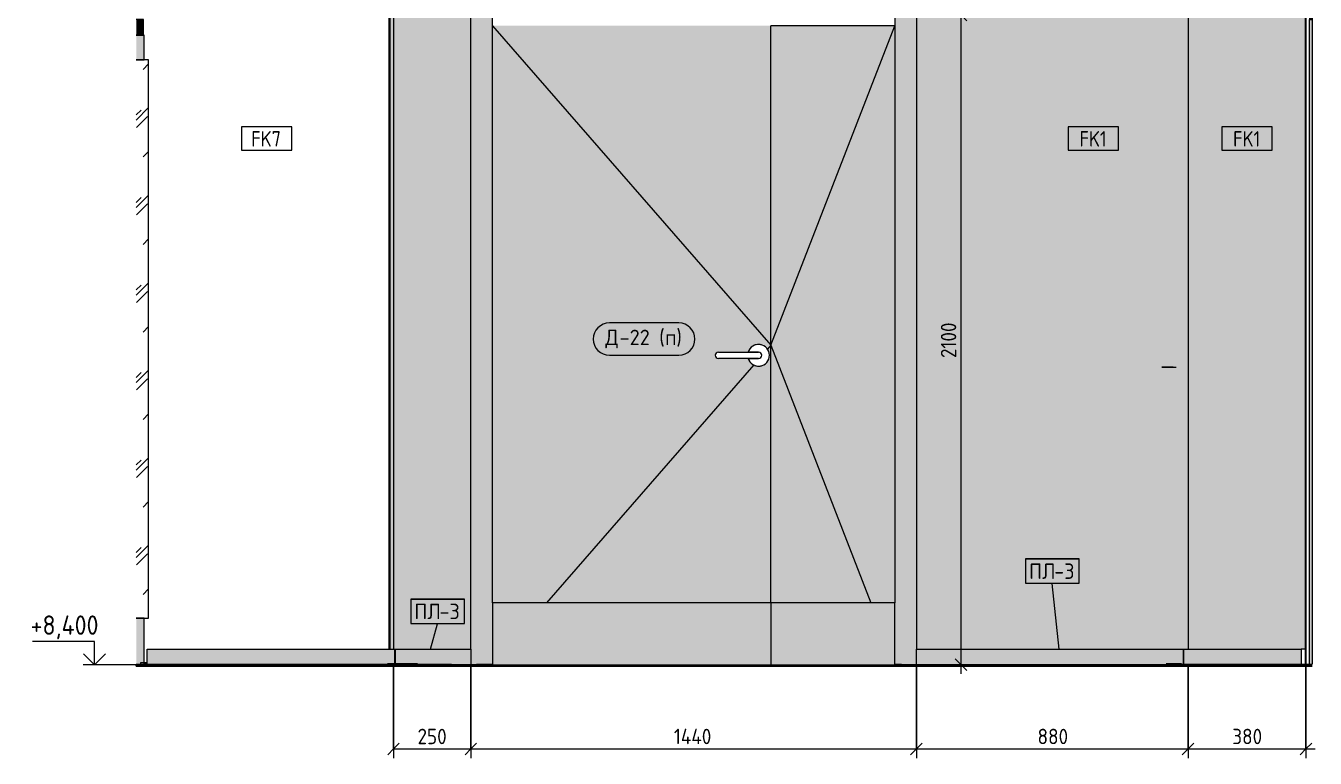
# Model space of a CAD drawing. Header units: millimetres. Extents: x 35124 to 170704, y -1987 to 12522.
# Drawn here: x 158498 to 162665, y 8098 to 10465 of the extents above; entities that cross this region are included whole.
import ezdxf

# ---------------------------------------------------------------- set-up
doc = ezdxf.new("R2010")
doc.units = ezdxf.units.MM
for name, color, linetype, lineweight in [('A-ANNO-DIMS', 7, 'Continuous', 9), ('A-ANNO-DIMS-25', 7, 'Continuous', 9), ('A-DETL', 7, 'Continuous', 9), ('A-DOOR', 7, 'Continuous', 9), ('A-DOOR-4', 7, 'Continuous', 18), ('A-DOOR-FRAM-1', 7, 'Continuous', 9), ('A-DOOR-FRAM-2', 7, 'Continuous', 18), ('A-DOOR-IDEN', 7, 'Continuous', 9), ('A-FLOR', 7, 'Continuous', 9), ('A-GENM', 7, 'Continuous', 9), ('A-GENM-IDEN', 7, 'Continuous', 9), ('A-GLAZ-CWMG', 7, 'Continuous', 9), ('A-WALL-IDEN', 7, 'Continuous', 9), ('A-WALL-PATT', 7, 'Continuous', 9), ('G-ANNO-DIMS', 7, 'Continuous', 9), ('G-ANNO-DIMS-1', 7, 'Continuous', 20), ('I-WALL', 7, 'Continuous', 9), ('Q-SPCQ', 7, 'Continuous', 9), ('Ограждение', 7, 'Continuous', 9), ('Поручни', 7, 'Continuous', 9)]:
    doc.layers.add(name, color=color, linetype=linetype, lineweight=lineweight)
for name, color, linetype, lineweight, true_color in [('A-DETL-GENF-1', 7, 'Continuous', 9, 0xffffff), ('A-DOOR-GLAZ', 7, 'Continuous', 9, 0x8080ff), ('A-FLOR-1', 7, 'Continuous', 9, 0x787878), ('A-FLOR-FNSH-1', 7, 'Continuous', 30, 0x3c3c3c), ('A-WALL-4', 7, 'Continuous', 30, 0x3c3c3c), ('Q-SPCQ-3', 1, 'Continuous', 9, 0xff0000)]:
    doc.layers.add(name, color=color, linetype=linetype, lineweight=lineweight, true_color=true_color)
doc.styles.add('GOST Common_1', font='GOST_Common.ttf', dxfattribs={"height": 50})
doc.styles.add('GOST Common_2', font='GOST_Common.ttf', dxfattribs={"width": 0.9, "height": 50})
doc.styles.add('ISOCPEUR_1', font='isocpeur.ttf', dxfattribs={"width": 0.9, "height": 62.5})
doc.styles.add('ISOCPEUR_2', font='isocpeur.ttf', dxfattribs={"width": 0.9, "height": 50})
doc.dimstyles.new('ISO-2_0_0_9К_Средний_округл2', dxfattribs={"dimscale": 304.8, "dimtxt": 49.799059, "dimasz": 0.123031, "dimexe": 0.098425, "dimexo": 0, "dimgap": 0, "dimtad": 1, "dimdec": 0, "dimrnd": 10, "dimzin": 0, "dimdsep": 46, "dimtxsty": 'ISOCPEUR_2', "dimblk1": 'OBLIQUE', "dimblk2": 'OBLIQUE', "dimsah": 1, "dimcen": 0.09, "dimdle": 0.098425, "dimazin": 0, "dimtfac": 1, "dimtdec": 4, "dimtix": 1, "dimtmove": 0, "dimatfit": 3, "dimfxl": 1, "dimtvp": 1, "dimtolj": 1, "dimtzin": 0, "dimarcsym": 2})

# ---------------------------------------------------------------- blocks, each defined once
blk = doc.blocks.new('110_Дверь_СКБ_2Ст - Д-1 Лестничная клетка EIS60-24319353-Развертка 3_19-2')
at = {"layer": 'A-DOOR-FRAM-1'}
for points in [[(-7900, 10485), (-7900, 10500), (-7908, 10500), (-7908, 10485)], [(-7900, 8402), (-7900, 8402), (-7900, 10485), (-7908, 10485), (-7908, 8402), (-7900.2, 8402)], [(-7900, 8402), (-7899.8, 8402), (-7900, 8637)]]:
    blk.add_hatch(color=256, dxfattribs=at).paths.add_polyline_path(points)
for p, q in [((-7908, 8402), (-7908, 10485)), ((-7900, 10485), (-7900, 8402)), ((-7900, 10485), (-7900, 8402))]:
    blk.add_line(p, q, dxfattribs=at)
at = {"layer": 'A-DOOR-FRAM-2'}
for p, q in [((-7908, 10555), (-7908, 10485)), ((-7900, 10555), (-7908, 10555)), ((-7900, 10485), (-7900, 10555)), ((-7908, 10485), (-7900, 10485)), ((-7899.8, 10500), (-7900, 10500)), ((-7900, 10500), (-7900, 10485)), ((-7900, 10485), (-7899.8, 10485))]:
    blk.add_line(p, q, dxfattribs=at)
blk = doc.blocks.new('Плинтус - Плинтус темный _ст_школа_-33411473-Развертка 3_19-2')
at = {"layer": 'A-GENM'}
for p, q in [((-10865, 8450), (-10864, 8450)), ((-10864, 8450), (-10864, 8402))]:
    blk.add_line(p, q, dxfattribs=at)
blk = doc.blocks.new('Плинтус - Плинтус темный _ст_школа_-33411438-Развертка 3_19-2')
at = {"layer": 'A-GENM'}
blk.add_hatch(color=256, dxfattribs=at).paths.add_polyline_path([(-10619, 8400), (-10619, 8450), (-10864, 8450), (-10864, 8402), (-10681.9, 8402), (-10681.9, 8400)])
for p, q in [((-10864, 8450), (-10619, 8450)), ((-10619, 8450), (-10619, 8400))]:
    blk.add_line(p, q, dxfattribs=at)
blk = doc.blocks.new('Плинтус - Плинтус темный _ст_школа_-33411403-Развертка 3_19-2')
at = {"layer": 'A-GENM'}
blk.add_hatch(color=256, dxfattribs=at).paths.add_polyline_path([(-8371.9, 8400), (-8371.9, 8402), (-8315.5, 8402), (-8315.5, 8450), (-9179, 8450), (-9179, 8400), (-8374.8, 8400)])
for p, q in [((-9179, 8450), (-8315.5, 8450)), ((-9179, 8400), (-9179, 8450))]:
    blk.add_line(p, q, dxfattribs=at)
blk = doc.blocks.new('Плинтус - Плинтус темный _ст_школа_-32863987-Развертка 3_19-2')
at = {"layer": 'A-GENM'}
blk.add_line((-8315.5, 8402), (-8315.5, 8450), dxfattribs=at)
blk = doc.blocks.new('Плинтус - Плинтус темный _ст_школа_-33411368-Развертка 3_19-2')
at = {"layer": 'A-GENM'}
blk.add_hatch(color=256, dxfattribs=at).paths.add_polyline_path([(-8300, 8402), (-7935, 8402), (-7935, 8450), (-8315.5, 8450), (-8315.5, 8402), (-8301, 8402)])
for q in [(-7935, 8450), (-8315.5, 8402)]:
    blk.add_line((-8315.5, 8450), q, dxfattribs=at)
blk = doc.blocks.new('Плинтус - Плинтус темный _ст_школа_-33411333-Развертка 3_19-2')
at = {"layer": 'A-GENM'}
for p, q in [((-7920, 8450), (-7935, 8450)), ((-7935, 8450), (-7935, 8402)), ((-7920, 8450), (-7920, 8402))]:
    blk.add_line(p, q, dxfattribs=at)
blk = doc.blocks.new('Дистанционный пожарный извещатель - Монтируемые на перекрытии-30348713-Развертка 3_19-2')
at = {"layer": 'Q-SPCQ'}
for p, q in [((-8349.2, 9361.6), (-8385.5, 9361.6)), ((-8385.5, 9361.6), (-8349.2, 9361.6)), ((-8349.2, 9361.6), (-8339.2, 9361.6)), ((-8349.2, 9361.6), (-8339.2, 9361.6))]:
    blk.add_line(p, q, dxfattribs=at)
blk = doc.blocks.new('Прямоугольный импост - 50 x 70 мм-32306832-Развертка 3_19-2')
at = {"layer": 'A-GLAZ-CWMG'}
blk.add_hatch(color=256, dxfattribs=at).paths.add_polyline_path([(-9179, 8400), (-9179, 10500), (-9249, 10500), (-9249, 8402), (-9226.6, 8402), (-9226.6, 8400)])
blk.add_line((-9249, 10500), (-9249, 10465), dxfattribs=at)
blk = doc.blocks.new('Дверь_Витражная_остекление_ - ДВН_ДАО_Главный вход_1200 в свету Д-22 _п_-32306833-Развертка 3_19-2')
at = {"layer": 'A-DOOR'}
h = blk.add_hatch(color=256, dxfattribs=at)
h.paths.add_polyline_path([(-10549, 8600), (-9649, 8600), (-9649, 10465), (-10549, 10465), (-10549, 9363.7)])
h.paths.add_polyline_path([(-9689, 9365), (-9698.1, 9366.2), (-9706.5, 9369.7), (-9713.7, 9375.3), (-9719.3, 9382.5), (-9722.7, 9390), (-9820, 9390.1), (-9822.1, 9390.5), (-9824.2, 9391.5), (-9826.5, 9393.5), (-9827.8, 9395.5), (-9828.7, 9397.4), (-9828.9, 9400.7), (-9828.7, 9402.6), (-9827.3, 9405.4), (-9825.9, 9407.2), (-9823, 9409.1), (-9821.6, 9409.7), (-9817.3, 9410), (-9722.5, 9410), (-9718.9, 9418.3), (-9713.2, 9425.3), (-9705.9, 9430.7), (-9697.5, 9434), (-9688.5, 9435), (-9679.5, 9433.7), (-9671.2, 9430.1), (-9663.8, 9424.2), (-9658.6, 9417.3), (-9655.2, 9409), (-9654, 9400), (-9655.2, 9390.9), (-9658.7, 9382.5), (-9664.3, 9375.3), (-9671.5, 9369.7), (-9679.9, 9366.2), (-9689, 9365)])
blk.add_hatch(color=256, dxfattribs=at).paths.add_polyline_path([(-9325, 8600), (-9249, 8600), (-9249, 10465), (-9649, 10465), (-9649, 8600), (-9344.6, 8600)])
for p, q in [((-10549, 10465), (-9649, 9432.5)), ((-9249, 10465), (-9649, 10465)), ((-9649, 8600), (-9649, 10465)), ((-9249, 10465), (-9249, 8600)), ((-9649, 9432.5), (-9660.3, 9419.6)), ((-9819, 9410), (-9689, 9410)), ((-9689, 9390), (-9819, 9390)), ((-9689, 9410), (-9722.5, 9410)), ((-9722.5, 9390), (-9689, 9390)), ((-9655.2, 9409.1), (-9655.2, 9409.1)), ((-9704.5, 9368.8), (-10374.7, 8600))]:
    blk.add_line(p, q, dxfattribs=at)
for centre, radius, start, end in [((-9689, 9400), 35, 0, 163.3985), ((-9689, 9400), 35, 134.3418, 141.4195), ((-9689, 9400), 35, 119.4148, 126.4457), ((-9689, 9400), 35, 104.4879, 111.4595), ((-9689, 9400), 35, 90, 96.4553), ((-9689, 9400), 35, 75, 81.4233), ((-9689, 9400), 35, 59.3643, 60), ((-9819, 9400), 10, 90, 270), ((-9689, 9400), 35, 196.6015, 0), ((-9689, 9400), 35, 149.2688, 156.3845), ((-9689, 9400), 35, 203.6155, 210.7312), ((-9689, 9400), 35, 218.5805, 225.6582), ((-9689, 9400), 10, 270, 90), ((-9689, 9400), 10, 270, 90), ((-9689, 9400), 35, 233.5543, 240.5852), ((-9689, 9400), 35, 248.5405, 255.5121), ((-9689, 9400), 35, 263.5447, 270), ((-9689, 9400), 35, 278.5767, 285), ((-9689, 9400), 35, 300, 300.6357)]:
    blk.add_arc(centre, radius, start, end, dxfattribs=at)
blk = doc.blocks.new('Прямоугольный импост - 50 x 70 мм-32306835-Развертка 3_19-2')
at = {"layer": 'A-GLAZ-CWMG'}
blk.add_hatch(color=256, dxfattribs=at).paths.add_polyline_path([(-10600.7, 8400), (-10600.7, 8402), (-10549, 8402), (-10549, 10500), (-10619, 10500), (-10619, 8400)])
blk.add_line((-10549, 8600), (-10549, 10500), dxfattribs=at)
blk = doc.blocks.new('Дверь_Витражная_остекление_ - В-18-32468702-Развертка 3_19-2')
at = {"layer": 'A-DOOR'}
blk.add_hatch(color=256, dxfattribs=at).paths.add_polyline_path([(-11697, 10435), (-11677, 10435), (-11677, 10485), (-11700.4, 10485), (-11700.4, 10435), (-11700, 10435)])
h = blk.add_hatch(color=256, dxfattribs=at)
h.paths.add_polyline_path([(-11695.7, 8400), (-11674.5, 8400), (-11674.5, 8550), (-11700.4, 8550), (-11700.4, 8400), (-11697, 8400)])
h.paths.add_polyline_path([(-11690, 10355), (-11674.5, 10355), (-11674.5, 10435), (-11700.4, 10435), (-11700.4, 10355), (-11697, 10355)])
h = blk.add_hatch(dxfattribs=at)
h.set_pattern_fill('FP_29', color=256, style=0, pattern_type=2)
h.set_pattern_definition([(45, (-9506.2, 25), (-70.7107, 70.7107), [50, -150]), (45, (-9556.2, 0), (-70.7107, 70.7107), [150, -50]), (45, (-9456.2, -25), (-70.7107, 70.7107), [50, -150])])
h.paths.add_polyline_path([(-11700.4, 8550), (-11660.5, 8550), (-11660.5, 10355), (-11700.4, 10355), (-11700.4, 8879.2)])
at = {"layer": 'A-DOOR-4'}
for p, q in [((-11677, 10485), (-11700.4, 10485)), ((-11677, 10435), (-11677, 10485)), ((-11674.5, 10435), (-11700.4, 10435)), ((-11700.4, 10435), (-11677, 10435)), ((-11674.5, 10355), (-11674.5, 10435)), ((-11700.4, 10355), (-11674.5, 10355)), ((-11674.5, 8550), (-11700.4, 8550)), ((-11674.5, 8400), (-11674.5, 8550)), ((-11700.4, 8400), (-11674.5, 8400))]:
    blk.add_line(p, q, dxfattribs=at)
at = {"layer": 'A-DOOR-GLAZ'}
for p, q in [((-11660.5, 10355), (-11700.4, 10355)), ((-11660.5, 8550), (-11660.5, 10355)), ((-11700.4, 8550), (-11660.5, 8550))]:
    blk.add_line(p, q, dxfattribs=at)
blk = doc.blocks.new('Ограждение - Ограждение-32882207-Развертка 3_19-2')
at = {"layer": 'Ограждение'}
blk.add_hatch(color=256, dxfattribs=at).paths.add_polyline_path([(-11667, 8400), (-11667, 8406.3), (-11674.5, 8406.3), (-11674.5, 8400), (-11669, 8400)])
at = {"layer": 'Поручни'}
for p, q in [((-11667, 8406.3), (-11687, 8406.3)), ((-11687, 8406.3), (-11687, 8400)), ((-11687, 8400), (-11667, 8400)), ((-11667, 8400), (-11667, 8406.3))]:
    blk.add_line(p, q, dxfattribs=at)
blk = doc.blocks.new('Плинтус - Плинтус темный _ст_школа_-33411527-Развертка 3_19-2')
at = {"layer": 'A-GENM'}
blk.add_hatch(color=256, dxfattribs=at).paths.add_polyline_path([(-10869, 8402), (-10865, 8402), (-10865, 8450), (-11665.6, 8450), (-11665.6, 8402), (-10879.5, 8402)])
for p, q in [((-11665.6, 8450), (-10865, 8450)), ((-11665.6, 8402), (-11665.6, 8450)), ((-10865, 8402), (-10865, 8450))]:
    blk.add_line(p, q, dxfattribs=at)
blk = doc.blocks.new('Высотные отметки - Стрелка_Верх-17668718-Развертка 3_19-2')
at = {"layer": 'G-ANNO-DIMS'}
for p, q in [((-11820.3, 11875), (-12020.3, 11875)), ((-11820.3, 11800), (-11820.3, 11875)), ((-11782.4, 11800), (-11857.4, 11800))]:
    blk.add_line(p, q, dxfattribs=at)
at = {"layer": 'G-ANNO-DIMS-1'}
for q in [(-11855.7, 11835.4), (-11785, 11835.4)]:
    blk.add_line((-11820.3, 11800), q, dxfattribs=at)
blk = doc.blocks.new('DIMBLOCK139-Развертка 3_19-2')
at = {"layer": 'A-ANNO-DIMS-25'}
for p, q in [((159686.2, 8400), (159686.2, 8097.7)), ((159686.2, 8127.7), (159686.2, 8400)), ((159936.2, 8400), (159936.2, 8097.7)), ((159936.2, 8127.7), (159936.2, 8400)), ((159686.2, 8127.7), (159936.2, 8127.7))]:
    blk.add_line(p, q, dxfattribs=at)
at = {"layer": 'A-ANNO-DIMS-25', "lineweight": 20}
for p, q in [((159686.2, 8127.7), (159667.5, 8109)), ((159686.2, 8127.7), (159705, 8146.5)), ((159936.2, 8127.7), (159917.5, 8109)), ((159936.2, 8127.7), (159955, 8146.5))]:
    blk.add_line(p, q, dxfattribs=at)
at = {"layer": 'A-ANNO-DIMS-25', "color": 0, "insert": (159763.8, 8193), "char_height": 50, "width": 113.772, "attachment_point": 1, "line_spacing_factor": 1.149209, "style": 'ISOCPEUR_2'}
blk.add_mtext('250', dxfattribs=at)
blk = doc.blocks.new('_Oblique')
at = {"color": 0, "linetype": 'ByBlock', "lineweight": -2}
blk.add_line((-0.5, -0.5), (0.5, 0.5), dxfattribs=at)
blk = doc.blocks.new('DIMBLOCK140-Развертка 3_19-2')
at = {"layer": 'A-ANNO-DIMS-25'}
for p, q in [((159936.2, 8400), (159936.2, 8097.7)), ((159936.2, 8127.7), (159936.2, 8400)), ((161376.2, 8400), (161376.2, 8097.7)), ((161376.2, 8127.7), (161376.2, 8400)), ((159936.2, 8127.7), (161376.2, 8127.7))]:
    blk.add_line(p, q, dxfattribs=at)
at = {"layer": 'A-ANNO-DIMS-25', "lineweight": 20}
for p, q in [((159936.2, 8127.7), (159917.5, 8109)), ((159936.2, 8127.7), (159955, 8146.5)), ((161376.2, 8127.7), (161357.5, 8109)), ((161376.2, 8127.7), (161395, 8146.5))]:
    blk.add_line(p, q, dxfattribs=at)
at = {"layer": 'A-ANNO-DIMS-25', "color": 0, "insert": (160592.5, 8193), "char_height": 50, "width": 152.845, "attachment_point": 1, "line_spacing_factor": 1.149209, "style": 'ISOCPEUR_2'}
blk.add_mtext('1440', dxfattribs=at)
blk = doc.blocks.new('DIMBLOCK141-Развертка 3_19-2')
at = {"layer": 'A-ANNO-DIMS-25'}
for p, q in [((161376.2, 8400), (161376.2, 8097.7)), ((161376.2, 8127.7), (161376.2, 8400)), ((162254.2, 8400), (162254.2, 8097.7)), ((162254.2, 8127.7), (162254.2, 8400)), ((161376.2, 8127.7), (162254.2, 8127.7))]:
    blk.add_line(p, q, dxfattribs=at)
at = {"layer": 'A-ANNO-DIMS-25', "lineweight": 20}
for p, q in [((161376.2, 8127.7), (161357.5, 8109)), ((161376.2, 8127.7), (161395, 8146.5)), ((162254.2, 8127.7), (162235.5, 8109)), ((162254.2, 8127.7), (162273, 8146.5))]:
    blk.add_line(p, q, dxfattribs=at)
at = {"layer": 'A-ANNO-DIMS-25', "color": 0, "insert": (161767.8, 8193), "char_height": 50, "width": 113.772, "attachment_point": 1, "line_spacing_factor": 1.149209, "style": 'ISOCPEUR_2'}
blk.add_mtext('880', dxfattribs=at)
blk = doc.blocks.new('DIMBLOCK142-Развертка 3_19-2')
at = {"layer": 'A-ANNO-DIMS-25'}
for p, q in [((162254.2, 8400), (162254.2, 8097.7)), ((162254.2, 8127.7), (162254.2, 8400)), ((162635.2, 8400), (162635.2, 8097.7)), ((162635.2, 8127.7), (162635.2, 8400)), ((162254.2, 8127.7), (162665.2, 8127.7))]:
    blk.add_line(p, q, dxfattribs=at)
at = {"layer": 'A-ANNO-DIMS-25', "lineweight": 20}
for p, q in [((162254.2, 8127.7), (162235.5, 8109)), ((162254.2, 8127.7), (162273, 8146.5)), ((162635.2, 8127.7), (162616.5, 8109)), ((162635.2, 8127.7), (162654, 8146.5))]:
    blk.add_line(p, q, dxfattribs=at)
at = {"layer": 'A-ANNO-DIMS-25', "color": 0, "insert": (162397.3, 8193), "char_height": 50, "width": 113.772, "attachment_point": 1, "line_spacing_factor": 1.149209, "style": 'ISOCPEUR_2'}
blk.add_mtext('380', dxfattribs=at)
blk = doc.blocks.new('Mark Reiling - Mark Reiling-26174330-Развертка 3_19-2')
at = {"layer": 'A-GENM-IDEN'}
for p, q in [((-8826.5, 8742.2), (-8826.5, 8663.4)), ((-8826.5, 8742.2), (-8653, 8742.2)), ((-8653, 8742.2), (-8826.5, 8742.2)), ((-8826.5, 8742.2), (-8826.5, 8663.4)), ((-8653, 8663.4), (-8653, 8742.2)), ((-8653, 8663.4), (-8653, 8742.2)), ((-8826.5, 8663.4), (-8653, 8663.4)), ((-8826.5, 8663.4), (-8653, 8663.4))]:
    blk.add_line(p, q, dxfattribs=at)
blk = doc.blocks.new('М_стена_0001 - Типоразмер_без рамки-25382661-Развертка 3_19-2')
at = {"layer": 'A-WALL-IDEN'}
for p, q in [((-11197.3, 10138.1), (-11360.6, 10138.1)), ((-11360.6, 10138.1), (-11360.6, 10063.1)), ((-11197.3, 10063.1), (-11197.3, 10138.1)), ((-11360.6, 10063.1), (-11197.3, 10063.1))]:
    blk.add_line(p, q, dxfattribs=at)
blk = doc.blocks.new('DIMBLOCK146-Развертка 3_19-2')
at = {"layer": 'A-ANNO-DIMS-25', "lineweight": 20}
for p, q in [((161520.5, 10500), (161501.7, 10518.8)), ((161520.5, 10500), (161539.2, 10481.2)), ((161520.5, 8400), (161501.7, 8418.7)), ((161520.5, 8400), (161539.2, 8381.2))]:
    blk.add_line(p, q, dxfattribs=at)
at = {"layer": 'A-ANNO-DIMS-25'}
for p, q in [((161376.2, 10500), (161550.5, 10500)), ((161520.5, 10500), (161376.2, 10500)), ((161520.5, 8370), (161520.5, 10500)), ((161494, 8400), (161550.5, 8400)), ((161520.5, 8400), (161494, 8400))]:
    blk.add_line(p, q, dxfattribs=at)
at = {"layer": 'A-ANNO-DIMS-25', "color": 0, "insert": (161455.2, 9391.1), "char_height": 50, "width": 141.353, "attachment_point": 1, "rotation": 90, "line_spacing_factor": 1.149209, "style": 'ISOCPEUR_2'}
blk.add_mtext('2100', dxfattribs=at)
blk = doc.blocks.new('М_двери - Типоразмер_рамка-25223575-Развертка 3_19-2')
at = {"layer": 'A-DOOR-IDEN'}
for p, q in [((-9946.6, 9504.5), (-10171.4, 9504.5)), ((-10171.4, 9400.5), (-9946.6, 9400.5))]:
    blk.add_line(p, q, dxfattribs=at)
for centre, start, end in [((-10171.4, 9452.5), 90, 270), ((-9946.6, 9452.5), 270, 90)]:
    blk.add_arc(centre, 52, start, end, dxfattribs=at)

msp = doc.modelspace()

# ---------------------------------------------------------------- hatches: boundary and pattern name
at = {"layer": 'A-DETL-GENF-1'}
for points in [[(160755.1362, 8400), (160906.2311, 8400), (160906.2311, 8600), (160006.2311, 8600), (160006.2311, 8400), (160683.5329, 8400)], [(161298.6838, 8400), (161306.2311, 8400), (161306.2311, 8600), (160906.2311, 8600), (160906.2311, 8400), (161268.9295, 8400)]]:
    msp.add_hatch(color=256, dxfattribs=at).paths.add_polyline_path(points)
at = {"layer": 'A-FLOR'}
for points in [[(158888.2123, 8400), (159667.1555, 8400), (159667.1555, 8402), (158888.2123, 8402)], [(159803.7873, 8400), (159873.3285, 8400), (159873.3285, 8402), (159763.3052, 8402), (159763.3052, 8400), (159786.3661, 8400)], [(160006.2311, 8400), (160006.2311, 8402), (159954.4994, 8402), (159954.4994, 8400)], [(161328.5886, 8400), (161328.5886, 8402), (161306.2311, 8402), (161306.2311, 8400)], [(162233.2868, 8400), (162655.2311, 8400.0001), (162655.0348, 8402), (162233.2868, 8402)]]:
    msp.add_hatch(color=256, dxfattribs=at).paths.add_polyline_path(points)
at = {"layer": 'A-FLOR-1'}
for points in [[(158886.2315, 8395), (158886.2315, 8400), (158854.792, 8400), (158854.792, 8395), (158865.2315, 8395)], [(159675.7311, 8400), (159763.3052, 8400), (159763.3052, 8402), (159667.1555, 8402), (159667.1555, 8400), (159675.2311, 8400)], [(162233.2868, 8400), (162233.2868, 8402), (162183.2868, 8402), (162183.2868, 8400)]]:
    msp.add_hatch(color=256, dxfattribs=at).paths.add_polyline_path(points)
at = {"layer": 'A-WALL-PATT'}
h = msp.add_hatch(dxfattribs=at)
h.set_pattern_fill('FP_27', color=256, style=0, pattern_type=2)
h.set_pattern_definition([(0, (159672.6, 8400), (0, 3050), []), (90, (159672.6, 8400), (-1300, 8e-14), [])])
h.paths.add_polyline_path([(158875.2315, 10525), (158875.2315, 11800), (158865.2315, 11800), (158865.2315, 10525)])
h.paths.add_polyline_path([(158889.6099, 8402), (158889.6099, 8450), (159672.6402, 8450), (159672.6402, 11287.3397), (158886.2315, 11287.3397), (158886.2315, 10525), (158875.2315, 10525), (158875.2315, 10485), (158878.2315, 10485), (158878.2315, 10435), (158880.7315, 10435), (158880.7315, 10355), (158894.7315, 10355), (158894.7315, 8550), (158880.7315, 8550), (158880.7315, 8406.3368), (158888.2123, 8406.3368), (158888.2123, 8402)])
h.paths.add_polyline_path([(158886.2315, 11407.4054), (159672.6402, 11407.4054), (159672.6402, 11800), (158886.2315, 11800), (158886.2315, 11786.0245)])
h = msp.add_hatch(color=256, dxfattribs=at)
h.paths.add_polyline_path([(159691.2311, 8450), (159936.2311, 8450), (159936.2311, 11800), (159686.2311, 11800), (159686.2311, 8450), (159690.2311, 8450)])
h.paths.add_polyline_path([(162180.3943, 8450), (162254.2312, 8450), (162254.2312, 11800), (161376.2311, 11800), (161376.2311, 8450), (161705.3083, 8450)])
msp.add_hatch(color=256, dxfattribs=at).paths.add_polyline_path([(162254.2312, 8450), (162634.2311, 8450), (162634.2311, 11800), (162254.2312, 11800), (162254.2312, 8636.9514)])
at = {"layer": 'I-WALL'}
msp.add_hatch(color=256, dxfattribs=at).paths.add_polyline_path([(159675.2311, 8450), (159686.2311, 8450), (159686.2311, 11300), (159675.7311, 11300), (159675.7311, 11287.4187), (159675.2311, 11287.1795), (159675.2311, 8455.2741)])

# ---------------------------------------------------------------- linework, layer by layer
at = {"layer": 'A-DETL'}
for p, q in [((160906.2311, 9432.5), (161306.2311, 10465)), ((160906.2311, 9432.5), (161228.7493, 8600)), ((160906.2311, 8600), (160006.2311, 8600)), ((160006.2311, 8600), (160006.2311, 8400)), ((161306.2311, 8600), (160906.2311, 8600)), ((160906.2311, 8600), (160906.2311, 8400)), ((161306.2311, 8400), (161306.2311, 8600)), ((160006.2311, 8400), (160906.2311, 8400)), ((160906.2311, 8400), (161306.2311, 8400))]:
    msp.add_line(p, q, dxfattribs=at)
at = {"layer": 'A-FLOR'}
for p, q in [((158875.2315, 8400), (158875.2315, 8395)), ((160006.2311, 8400), (158886.2315, 8400)), ((158888.2123, 8402), (159667.1555, 8402)), ((159763.3052, 8402), (159873.3285, 8402)), ((159873.3285, 8402), (159873.3285, 8400)), ((159873.4819, 8400), (159873.4819, 8402)), ((159954.4994, 8402), (160006.2483, 8402)), ((159954.4994, 8400), (159954.4994, 8402)), ((161306.2247, 8402), (161328.5886, 8402)), ((162655.4803, 8400), (161306.2311, 8400)), ((161328.5886, 8402), (161328.5886, 8400)), ((162233.2868, 8402), (162655.4803, 8402))]:
    msp.add_line(p, q, dxfattribs=at)
at = {"layer": 'A-FLOR-FNSH-1'}
for p, q in [((158886.2315, 8400), (158854.792, 8400)), ((162655.4803, 8395), (158854.792, 8395)), ((158886.2315, 8394.715), (158886.2315, 8400)), ((159763.3052, 8402), (159667.1555, 8402)), ((159667.1555, 8402), (159667.1555, 8400)), ((159667.1555, 8400), (159763.3052, 8400)), ((159763.3052, 8400), (159763.3052, 8402)), ((162233.2868, 8402), (162183.2868, 8402)), ((162183.2868, 8402), (162183.2868, 8400)), ((162183.2868, 8400), (162233.2868, 8400)), ((162233.2868, 8400), (162233.2868, 8402))]:
    msp.add_line(p, q, dxfattribs=at)
at = {"layer": 'A-GENM-IDEN'}
for p, q in [((161837.9811, 8450), (161815.4811, 8662.3264)), ((159806.2311, 8450), (159828.7311, 8532.2528))]:
    msp.add_line(p, q, dxfattribs=at)
at = {"layer": 'A-WALL-4'}
for p, q in [((158855.2313, 8394.715), (158855.2313, 8400)), ((158855.2313, 8400), (158855.2313, 8394.715)), ((158875.2313, 8394.715), (158875.2313, 8400))]:
    msp.add_line(p, q, dxfattribs=at)
at = {"layer": 'G-ANNO-DIMS'}
msp.add_line((158992.4259, 8400), (158719.8647, 8400), dxfattribs=at)
at = {"layer": 'I-WALL'}
for p, q in [((162635.2311, 12270), (162635.2311, 8402)), ((159936.2311, 8450), (159936.2311, 11800)), ((161376.2311, 11800), (161376.2311, 8450)), ((162254.2312, 11800), (162254.2312, 8450)), ((159686.2311, 11300), (159686.2311, 8450)), ((159672.6402, 8450), (159672.6402, 11287.3397)), ((159675.2311, 8450), (159675.2311, 11287.4187)), ((162634.2311, 8402), (162634.2311, 10500))]:
    msp.add_line(p, q, dxfattribs=at)

# ---------------------------------------------------------------- block references
at = {"layer": 'A-DOOR'}
for name in ['Дверь_Витражная_остекление_ - В-18-32468702-Развертка 3_19-2', 'Дверь_Витражная_остекление_ - ДВН_ДАО_Главный вход_1200 в свету Д-22 _п_-32306833-Развертка 3_19-2']:
    msp.add_blockref(name, (170555.2311, 0), dxfattribs=at)
at = {"layer": 'A-DOOR-FRAM-1'}
msp.add_blockref('110_Дверь_СКБ_2Ст - Д-1 Лестничная клетка EIS60-24319353-Развертка 3_19-2', (170555.2311, 0), dxfattribs=at)
at = {"layer": 'A-DOOR-IDEN'}
msp.add_blockref('М_двери - Типоразмер_рамка-25223575-Развертка 3_19-2', (170555.2311, 0), dxfattribs=at)
at = {"layer": 'A-GENM'}
for name in ['Плинтус - Плинтус темный _ст_школа_-33411527-Развертка 3_19-2', 'Плинтус - Плинтус темный _ст_школа_-33411473-Развертка 3_19-2', 'Плинтус - Плинтус темный _ст_школа_-33411438-Развертка 3_19-2', 'Плинтус - Плинтус темный _ст_школа_-33411403-Развертка 3_19-2', 'Плинтус - Плинтус темный _ст_школа_-32863987-Развертка 3_19-2', 'Плинтус - Плинтус темный _ст_школа_-33411368-Развертка 3_19-2', 'Плинтус - Плинтус темный _ст_школа_-33411333-Развертка 3_19-2']:
    msp.add_blockref(name, (170555.2311, 0), dxfattribs=at)
at = {"layer": 'A-GENM-IDEN'}
for p in [(170555.2311, 0), (168568.4811, -130.0735)]:
    msp.add_blockref('Mark Reiling - Mark Reiling-26174330-Развертка 3_19-2', p, dxfattribs=at)
at = {"layer": 'A-GLAZ-CWMG'}
for name in ['Прямоугольный импост - 50 x 70 мм-32306835-Развертка 3_19-2', 'Прямоугольный импост - 50 x 70 мм-32306832-Развертка 3_19-2']:
    msp.add_blockref(name, (170555.2311, 0), dxfattribs=at)
at = {"layer": 'A-WALL-IDEN'}
for p in [(170555.2311, 0), (173227.0418, 0), (173723.5264, 0)]:
    msp.add_blockref('М_стена_0001 - Типоразмер_без рамки-25382661-Развертка 3_19-2', p, dxfattribs=at)
at = {"layer": 'G-ANNO-DIMS'}
msp.add_blockref('Высотные отметки - Стрелка_Верх-17668718-Развертка 3_19-2', (170540.1947, -3400), dxfattribs=at)
at = {"layer": 'Q-SPCQ-3'}
msp.add_blockref('Дистанционный пожарный извещатель - Монтируемые на перекрытии-30348713-Развертка 3_19-2', (170555.2311, 0), dxfattribs=at)
at = {"layer": 'Поручни'}
msp.add_blockref('Ограждение - Ограждение-32882207-Развертка 3_19-2', (170555.2311, 0), dxfattribs=at)

# ---------------------------------------------------------------- texts
at = {"layer": 'A-DOOR-IDEN', "char_height": 50, "attachment_point": 1, "style": 'GOST Common_1'}
for s, insert, width in [('\\fGOST Common|b0|i0|c204|p34|;Д', (160370.6701, 9482.808), 56.118125), ('-22 (', (160416.9722, 9482.808), 178.375469), ('\\fGOST Common|b0|i0|c204|p34|;п', (160564.1467, 9482.808), 44.092812), ('\\fGOST Common|b0|i0|c204|p34|;)', (160600.5269, 9482.808), 24.050625)]:
    msp.add_mtext(s, dxfattribs=dict(at, insert=insert, width=width))
at = {"layer": 'A-GENM-IDEN', "char_height": 50, "attachment_point": 1, "style": 'GOST Common_1'}
for s, insert, width in [('ПЛ', (161740.333, 8727.2196), 98.206719), ('-3', (161821.3617, 8727.2196), 86.181406), ('ПЛ', (159753.583, 8597.1461), 98.206719), ('-3', (159834.6117, 8597.1461), 86.181406)]:
    msp.add_mtext(s, dxfattribs=dict(at, insert=insert, width=width))
at = {"layer": 'A-WALL-IDEN', "char_height": 50, "attachment_point": 1, "style": 'GOST Common_2'}
for s, insert, width in [('FK7', (159226.201, 10124.5068), 124.461984), ('FK1', (161903.1866, 10124.5068), 111.835406), ('FK1', (162399.6713, 10124.5068), 111.835406)]:
    msp.add_mtext(s, dxfattribs=dict(at, insert=insert, width=width))

# ---------------------------------------------------------------- dimensions: what is measured, and where the dimension line sits
at = {"layer": 'A-ANNO-DIMS'}
dim = msp.add_linear_dim(base=(161520.4866, 10500), p1=(161493.9701, 8400), p2=(161376.2311, 10500), angle=90, dimstyle='ISO-2_0_0_9К_Средний_округл2', override={"dimpost": '<>', "dimfxl": 2103.297994}, dxfattribs=at)
dim.commit()
dim.dimension.update_dxf_attribs({"geometry": 'DIMBLOCK146-Развертка 3_19-2', "text_midpoint": (161495.4866, 9450)})
for base, p1, p2, override, picture, middle in [((159936.2311, 8127.7163), (159686.2311, 8400), (159936.2311, 8400), {"dimpost": '<>', "dimfxl": 250}, 'DIMBLOCK139-Развертка 3_19-2', (159811.2311, 8152.7163)), ((161376.2311, 8127.7163), (159936.2311, 8400), (161376.2311, 8400), {"dimpost": '<>', "dimfxl": 1440}, 'DIMBLOCK140-Развертка 3_19-2', (160656.2311, 8152.7163)), ((162254.2312, 8127.7163), (161376.2311, 8400), (162254.2312, 8400), {"dimpost": '<>', "dimfxl": 878.000048}, 'DIMBLOCK141-Развертка 3_19-2', (161815.2312, 8152.7163)), ((162635.2311, 8127.7163), (162254.2312, 8400), (162635.2311, 8400), {"dimpost": '<>', "dimfxl": 380.999944}, 'DIMBLOCK142-Развертка 3_19-2', (162444.7312, 8152.7163))]:
    dim = msp.add_linear_dim(base=base, p1=p1, p2=p2, dimstyle='ISO-2_0_0_9К_Средний_округл2', override=override, dxfattribs=at)
    dim.commit()
    dim.dimension.update_dxf_attribs({"geometry": picture, "text_midpoint": middle})

# ---------------------------------------------------------------- next in the draw order: texts
at = {"layer": 'G-ANNO-DIMS', "insert": (158513.4364, 8559.1535), "char_height": 62.5, "width": 261.427871, "attachment_point": 1, "line_spacing_factor": 1.149209, "style": 'ISOCPEUR_1', "bg_fill": 3, "box_fill_scale": 1.25, "bg_fill_color": 256, "bg_fill_true_color": 13158600, "bg_fill_transparency": 0}
msp.add_mtext('+8,400', dxfattribs=at)

doc.saveas('drawing.dxf')
